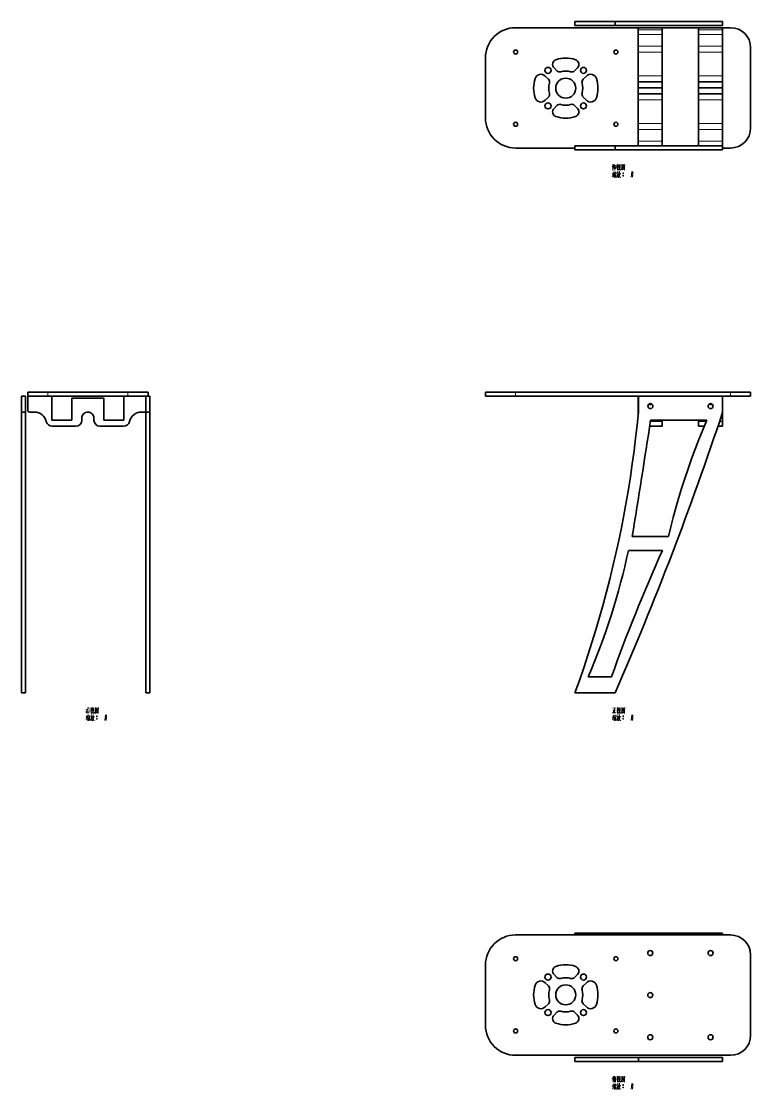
# Model space of a CAD drawing. Extents: x 132 to 1044, y 142 to 741.
# Drawn here: x 132 to 495, y 142 to 674 of the extents above; entities that cross this region are included whole.
import ezdxf

# ---------------------------------------------------------------- set-up
doc = ezdxf.new("R2010")
doc.units = 0

msp = doc.modelspace()

# ---------------------------------------------------------------- linework, layer by layer
at = {"color": 7, "lineweight": 35}
for p, q in [((378.17, 671.19), (485.32, 671.19)), ((407.78, 674.34), (427.78, 674.34)), ((407.78, 672.34), (427.78, 672.34)), ((481.38, 674.34), (427.78, 674.34)), ((481.38, 672.34), (427.78, 672.34)), ((495.32, 661.19), (495.32, 641.19)), ((495.32, 621.19), (495.32, 641.19)), ((378.17, 611.19), (407.78, 611.19)), ((407.78, 612.34), (427.78, 612.34)), ((407.78, 610.34), (427.78, 610.34)), ((481.38, 612.34), (427.78, 612.34)), ((481.38, 610.34), (427.78, 610.34)), ((144.98, 489.49), (164.98, 489.49)), ((144.98, 487.49), (164.98, 487.49)), ((184.98, 489.49), (164.98, 489.49)), ((184.98, 487.49), (164.98, 487.49)), ((378.17, 489.49), (485.32, 489.49)), ((378.17, 487.49), (439.38, 487.49)), ((439.38, 487.49), (481.38, 487.49)), ((131.83, 479.49), (131.83, 339.49)), ((133.83, 479.49), (133.83, 339.49)), ((193.83, 479.49), (193.83, 339.49)), ((195.83, 479.49), (195.83, 339.49)), ((445.49, 475.49), (473.49, 475.49)), ((407.78, 339.49), (427.78, 339.49)), ((378.17, 218.79), (485.32, 218.79)), ((439.38, 219.64), (407.78, 219.64)), ((439.38, 219.64), (481.38, 219.64)), ((495.32, 208.79), (495.32, 188.79)), ((495.32, 168.79), (495.32, 188.79)), ((378.17, 158.79), (485.32, 158.79)), ((439.38, 157.64), (407.78, 157.64)), ((439.38, 155.64), (407.78, 155.64)), ((439.38, 157.64), (481.38, 157.64)), ((439.38, 155.64), (481.38, 155.64))]:
    msp.add_line(p, q, dxfattribs=at)
at = {"color": 7, "lineweight": 35, "ltscale": 0.05}
for p, q in [((407.78, 672.34), (407.78, 674.34)), ((427.78, 672.34), (427.78, 674.34)), ((481.38, 672.34), (481.38, 674.34)), ((407.78, 610.34), (407.78, 612.34)), ((427.78, 610.34), (427.78, 612.34)), ((481.38, 610.34), (481.38, 612.34)), ((133.83, 487.49), (131.83, 487.49)), ((134.98, 487.49), (134.98, 489.49)), ((194.98, 487.49), (194.98, 489.49)), ((363.17, 487.49), (363.17, 489.49)), ((495.32, 487.49), (495.32, 489.49)), ((133.83, 479.49), (131.83, 479.49)), ((195.83, 479.49), (193.83, 479.49)), ((133.83, 339.49), (131.83, 339.49)), ((195.83, 339.49), (193.83, 339.49)), ((407.78, 157.64), (407.78, 155.64)), ((439.38, 157.64), (439.38, 155.64)), ((481.38, 157.64), (481.38, 155.64))]:
    msp.add_line(p, q, dxfattribs=at)
at = {"color": 7, "lineweight": 35, "ltscale": 0.3}
for p, q in [((451.29, 671.19), (439.29, 671.19)), ((481.36, 671.19), (469.36, 671.19)), ((451.29, 644.21), (439.29, 644.21)), ((451.29, 641.19), (439.29, 641.19)), ((481.36, 644.21), (469.36, 644.21)), ((481.36, 641.19), (469.36, 641.19)), ((451.29, 638.16), (439.29, 638.16)), ((481.36, 638.16), (469.36, 638.16)), ((146.98, 475.49), (146.98, 487.49)), ((182.98, 475.49), (182.98, 487.49)), ((451.29, 218.79), (439.29, 218.79)), ((481.36, 218.79), (469.36, 218.79))]:
    msp.add_line(p, q, dxfattribs=at)
at = {"color": 7, "lineweight": 35, "ltscale": 0.025}
for p, q in [((439.29, 671.19), (439.29, 670.19)), ((451.29, 671.19), (451.29, 670.19)), ((469.36, 671.19), (469.36, 670.19)), ((481.36, 671.19), (481.36, 670.19)), ((439.29, 480.49), (439.29, 479.49)), ((161.96, 475.49), (161.96, 476.49)), ((168.01, 475.49), (168.01, 476.49))]:
    msp.add_line(p, q, dxfattribs=at)
at = {"color": 7, "lineweight": 13, "ltscale": 0.3}
for p, q in [((451.29, 670.19), (439.29, 670.19)), ((451.29, 667.77), (439.29, 667.77)), ((481.36, 670.19), (469.36, 670.19)), ((481.36, 667.77), (469.36, 667.77)), ((451.29, 661.92), (439.29, 661.92)), ((481.36, 661.92), (469.36, 661.92)), ((451.29, 659), (439.29, 659)), ((481.36, 659), (469.36, 659)), ((451.29, 647.19), (439.29, 647.19)), ((481.36, 647.19), (469.36, 647.19)), ((451.29, 635.19), (439.29, 635.19)), ((481.36, 635.19), (469.36, 635.19)), ((451.29, 623.37), (439.29, 623.37)), ((481.36, 623.37), (469.36, 623.37)), ((451.29, 620.45), (439.29, 620.45)), ((481.36, 620.45), (469.36, 620.45)), ((451.29, 614.6), (439.29, 614.6)), ((481.36, 614.6), (469.36, 614.6))]:
    msp.add_line(p, q, dxfattribs=at)
at = {"color": 7, "lineweight": 35, "ltscale": 0.060306}
for p, q in [((439.29, 670.19), (439.29, 667.77)), ((451.29, 670.19), (451.29, 667.77)), ((469.36, 670.19), (469.36, 667.77)), ((481.36, 670.19), (481.36, 667.77)), ((481.36, 612.19), (481.36, 614.6))]:
    msp.add_line(p, q, dxfattribs=at)
at = {"color": 7, "lineweight": 35, "ltscale": 0.146248}
for p, q in [((439.29, 667.77), (439.29, 661.92)), ((451.29, 667.77), (451.29, 661.92)), ((469.36, 667.77), (469.36, 661.92)), ((481.36, 667.77), (481.36, 661.92))]:
    msp.add_line(p, q, dxfattribs=at)
at = {"color": 7, "lineweight": 35, "ltscale": 0.073125}
for p, q in [((439.29, 661.92), (439.29, 659)), ((451.29, 661.92), (451.29, 659)), ((469.36, 661.92), (469.36, 659)), ((481.36, 661.92), (481.36, 659)), ((439.29, 623.37), (439.29, 620.45)), ((451.29, 623.37), (451.29, 620.45)), ((469.36, 623.37), (469.36, 620.45)), ((481.36, 623.37), (481.36, 620.45))]:
    msp.add_line(p, q, dxfattribs=at)
at = {"color": 7, "lineweight": 35, "ltscale": 0.375}
for p, q in [((363.17, 656.19), (363.17, 641.19)), ((363.17, 626.19), (363.17, 641.19)), ((378.17, 489.49), (363.17, 489.49)), ((378.17, 487.49), (363.17, 487.49)), ((363.17, 203.79), (363.17, 188.79)), ((363.17, 173.79), (363.17, 188.79))]:
    msp.add_line(p, q, dxfattribs=at)
at = {"color": 7, "lineweight": 35, "ltscale": 0.295317}
for p, q in [((439.29, 647.19), (439.29, 659)), ((451.29, 647.19), (451.29, 659)), ((469.36, 647.19), (469.36, 659)), ((481.36, 647.19), (481.36, 659)), ((439.29, 635.19), (439.29, 623.37)), ((451.29, 635.19), (451.29, 623.37)), ((469.36, 635.19), (469.36, 623.37)), ((481.36, 635.19), (481.36, 623.37))]:
    msp.add_line(p, q, dxfattribs=at)
at = {"color": 7, "lineweight": 35, "ltscale": 0.049798}
for p, q in [((398.76, 649.68), (397.35, 651.09)), ((397.35, 630.97), (398.76, 632.38))]:
    msp.add_line(p, q, dxfattribs=at)
at = {"color": 7, "lineweight": 35, "ltscale": 0.049797}
for p, q in [((408.98, 651.09), (407.58, 649.68)), ((407.58, 632.38), (408.98, 630.97)), ((397.35, 199.01), (398.76, 197.6)), ((398.76, 180.3), (397.35, 178.89))]:
    msp.add_line(p, q, dxfattribs=at)
at = {"color": 7, "lineweight": 35, "ltscale": 0.057486}
for p, q in [((392.89, 647.06), (394.52, 645.44)), ((394.52, 636.62), (392.89, 635)), ((394.52, 193.36), (392.89, 194.98)), ((392.89, 182.91), (394.52, 184.54))]:
    msp.add_line(p, q, dxfattribs=at)
at = {"color": 7, "lineweight": 35, "ltscale": 0.057487}
for p, q in [((411.82, 645.44), (413.44, 647.06)), ((413.44, 635), (411.82, 636.62)), ((413.44, 194.98), (411.82, 193.36)), ((411.82, 184.54), (413.44, 182.91))]:
    msp.add_line(p, q, dxfattribs=at)
at = {"color": 7, "lineweight": 35, "ltscale": 0.074442}
for p, q in [((439.29, 647.19), (439.29, 644.21)), ((451.29, 647.19), (451.29, 644.21)), ((469.36, 647.19), (469.36, 644.21)), ((481.36, 647.19), (481.36, 644.21))]:
    msp.add_line(p, q, dxfattribs=at)
at = {"color": 7, "lineweight": 35, "ltscale": 0.075563}
for p, q in [((439.29, 644.21), (439.29, 641.19)), ((439.29, 641.19), (439.29, 638.16)), ((451.29, 644.21), (451.29, 641.19)), ((451.29, 641.19), (451.29, 638.16)), ((469.36, 644.21), (469.36, 641.19)), ((469.36, 641.19), (469.36, 638.16)), ((481.36, 644.21), (481.36, 641.19)), ((481.36, 641.19), (481.36, 638.16))]:
    msp.add_line(p, q, dxfattribs=at)
at = {"color": 7, "lineweight": 35, "ltscale": 0.07444}
for p, q in [((439.29, 638.16), (439.29, 635.19)), ((451.29, 638.16), (451.29, 635.19)), ((469.36, 638.16), (469.36, 635.19)), ((481.36, 638.16), (481.36, 635.19))]:
    msp.add_line(p, q, dxfattribs=at)
at = {"color": 7, "lineweight": 35, "ltscale": 0.146249}
for p, q in [((439.29, 620.45), (439.29, 614.6)), ((451.29, 620.45), (451.29, 614.6)), ((469.36, 620.45), (469.36, 614.6)), ((481.36, 620.45), (481.36, 614.6))]:
    msp.add_line(p, q, dxfattribs=at)
at = {"color": 7, "lineweight": 35, "ltscale": 0.056537}
for p, q in [((439.29, 612.34), (439.29, 614.6)), ((451.29, 612.34), (451.29, 614.6)), ((469.36, 612.34), (469.36, 614.6))]:
    msp.add_line(p, q, dxfattribs=at)
at = {"color": 7, "lineweight": 35, "ltscale": 0.098621}
for p, q in [((481.38, 611.19), (485.32, 611.19)), ((481.38, 487.49), (485.32, 487.49))]:
    msp.add_line(p, q, dxfattribs=at)
at = {"color": 7, "lineweight": 35, "ltscale": 0.2}
for p, q in [((131.83, 487.49), (131.83, 479.49)), ((133.83, 487.49), (133.83, 479.49)), ((156.98, 486.49), (164.98, 486.49)), ((172.98, 486.49), (164.98, 486.49)), ((193.83, 487.49), (193.83, 479.49)), ((195.83, 487.49), (195.83, 479.49)), ((439.38, 479.49), (439.38, 487.49)), ((481.38, 487.49), (481.38, 479.49))]:
    msp.add_line(p, q, dxfattribs=at)
at = {"color": 7, "lineweight": 35, "ltscale": 0.25}
for p, q in [((144.98, 489.49), (134.98, 489.49)), ((144.98, 487.49), (134.98, 487.49)), ((194.98, 489.49), (184.98, 489.49)), ((194.98, 487.49), (184.98, 487.49)), ((495.32, 489.49), (485.32, 489.49)), ((495.32, 487.49), (485.32, 487.49)), ((146.98, 475.49), (156.98, 475.49)), ((182.98, 475.49), (172.98, 475.49))]:
    msp.add_line(p, q, dxfattribs=at)
at = {"color": 7, "lineweight": 35, "ltscale": 0.175}
for p, q in [((134.98, 487.49), (134.98, 480.49)), ((439.29, 487.49), (439.29, 480.49))]:
    msp.add_line(p, q, dxfattribs=at)
at = {"color": 7, "lineweight": 13, "ltscale": 0.05}
for p, q in [((144.98, 487.49), (144.98, 489.49)), ((184.98, 487.49), (184.98, 489.49)), ((378.17, 487.49), (378.17, 489.49)), ((485.32, 487.49), (485.32, 489.49))]:
    msp.add_line(p, q, dxfattribs=at)
at = {"color": 7, "lineweight": 35, "ltscale": 0.275}
for p, q in [((156.98, 486.49), (156.98, 475.49)), ((172.98, 486.49), (172.98, 475.49))]:
    msp.add_line(p, q, dxfattribs=at)
at = {"color": 7, "lineweight": 35, "ltscale": 0.021232}
for p, q in [((195.83, 487.49), (194.98, 487.49)), ((439.38, 219.64), (439.38, 218.79)), ((481.38, 219.64), (481.38, 218.79))]:
    msp.add_line(p, q, dxfattribs=at)
at = {"color": 7, "lineweight": 35, "ltscale": 0.002195}
for p, q in [((439.38, 487.49), (439.29, 487.49)), ((439.38, 479.49), (439.29, 479.49))]:
    msp.add_line(p, q, dxfattribs=at)
at = {"color": 7, "lineweight": 35, "ltscale": 0.060305}
msp.add_line((135.98, 479.49), (138.4, 479.49), dxfattribs=at)
at = {"color": 7, "lineweight": 35, "ltscale": 0.056538}
msp.add_line((193.83, 479.49), (191.57, 479.49), dxfattribs=at)
at = {"color": 7, "lineweight": 13, "ltscale": 0.002195}
msp.add_line((439.38, 480.49), (439.29, 480.49), dxfattribs=at)
at = {"color": 7, "lineweight": 35, "ltscale": 0.023141}
msp.add_line((439.29, 479.49), (439.29, 478.56), dxfattribs=at)
at = {"color": 7, "lineweight": 35, "ltscale": 0.115238}
msp.add_line((481.36, 479.43), (481.36, 474.82), dxfattribs=at)
at = {"color": 7, "lineweight": 13, "ltscale": 0.147729}
msp.add_line((451.29, 474.82), (445.38, 474.82), dxfattribs=at)
at = {"color": 7, "lineweight": 35, "ltscale": 0.016663}
for p, q in [((451.29, 475.49), (451.29, 474.82)), ((469.36, 475.49), (469.36, 474.82))]:
    msp.add_line(p, q, dxfattribs=at)
at = {"color": 7, "lineweight": 35, "ltscale": 0.058331}
for p, q in [((451.29, 474.82), (451.29, 472.49)), ((469.36, 474.82), (469.36, 472.49)), ((481.36, 474.82), (481.36, 472.49))]:
    msp.add_line(p, q, dxfattribs=at)
at = {"color": 7, "lineweight": 13, "ltscale": 0.096013}
msp.add_line((473.2, 474.82), (469.36, 474.82), dxfattribs=at)
at = {"color": 7, "lineweight": 13, "ltscale": 0.038433}
msp.add_line((481.36, 474.82), (479.82, 474.82), dxfattribs=at)
at = {"color": 7, "lineweight": 35, "ltscale": 0.295318}
for p, q in [((158.98, 472.49), (147.17, 472.49)), ((170.98, 472.49), (182.8, 472.49))]:
    msp.add_line(p, q, dxfattribs=at)
at = {"color": 7, "lineweight": 35, "ltscale": 0.15676}
msp.add_line((451.29, 472.49), (445.02, 472.49), dxfattribs=at)
at = {"color": 7, "lineweight": 35, "ltscale": 0.071286}
msp.add_line((472.21, 472.49), (469.36, 472.49), dxfattribs=at)
at = {"color": 7, "lineweight": 35, "ltscale": 0.058052}
msp.add_line((481.36, 472.49), (479.04, 472.49), dxfattribs=at)
at = {"color": 7, "lineweight": 35, "ltscale": 0.45}
msp.add_line((436.35, 417.49), (454.35, 417.49), dxfattribs=at)
at = {"color": 7, "lineweight": 35, "ltscale": 0.425}
msp.add_line((434.38, 410.49), (451.38, 410.49), dxfattribs=at)
at = {"color": 7, "lineweight": 35, "ltscale": 0.289577}
msp.add_line((414.41, 347.49), (426, 347.49), dxfattribs=at)
at = {"color": 7, "lineweight": 35, "ltscale": 0.021233}
msp.add_line((407.78, 219.64), (407.78, 218.79), dxfattribs=at)
at = {"color": 7, "lineweight": 35, "ltscale": 0.049796}
for p, q in [((407.58, 197.6), (408.98, 199.01)), ((408.98, 178.89), (407.58, 180.3))]:
    msp.add_line(p, q, dxfattribs=at)
at = {"color": 7, "lineweight": 13}
for points in [[(426.88, 603.09), (426.28, 601.8)], [(426.67, 600.05), (426.67, 601.27), (426.67, 602.53)], [(427.09, 602.39), (427.51, 602.92)], [(427.09, 602.53), (427.09, 600.96)], [(427.65, 602.57), (427.65, 601.27), (427.65, 599.94)], [(427.65, 602.36), (428.17, 602.43)], [(428.14, 600.96), (428.24, 602.67)], [(429.22, 602.39), (429.05, 601.9), (428.56, 601.17)], [(428.59, 602.18), (429.15, 602.25)], [(428.87, 603.06), (429.15, 602.64)], [(429.64, 603.02), (429.64, 601.34)], [(430.31, 602.85), (429.64, 602.78)], [(429.96, 602.43), (429.85, 601.38)], [(430.24, 601.27), (430.31, 602.95)], [(431.08, 603.06), (431.08, 601.59), (431.08, 600.08)], [(431.08, 603.02), (431.08, 601.62), (431.08, 600.22)], [(432.55, 602.88), (431.08, 602.74)], [(431.85, 602.6), (431.29, 601.8)], [(431.6, 602.04), (432.3, 601.31)], [(431.64, 602.25), (432.09, 602.32)], [(431.85, 601.83), (432.2, 602.46)], [(432.51, 600.26), (432.51, 601.62), (432.55, 603.02)], [(426.39, 596.86), (427.09, 597.25)], [(426.84, 598.3), (426.42, 598.16)], [(426.91, 599.31), (426.46, 598.23)], [(426.49, 597.53), (427.02, 597.7)], [(426.98, 598.54), (426.53, 597.53)], [(427.3, 598.02), (426.98, 597.53)], [(427.09, 600.96), (427.61, 601.48)], [(427.23, 599), (427.12, 598.44)], [(427.23, 598.86), (428.28, 599)], [(427.47, 598.58), (427.3, 598.02)], [(427.33, 598.09), (427.33, 596.37)], [(427.54, 598.3), (428.24, 598.4)], [(427.61, 599.49), (427.79, 599.1)], [(427.61, 597.88), (427.65, 596.48)], [(427.61, 597.77), (428.14, 597.84)], [(427.65, 597.21), (428.03, 597.28)], [(428.1, 596.72), (427.68, 596.65)], [(427.86, 598.33), (427.79, 597.77)], [(428.14, 600.96), (427.86, 601.31)], [(428.17, 597.95), (428.1, 596.55)], [(428.31, 599.1), (428.17, 598.65)], [(429.08, 598.72), (428.98, 597.81), (428.87, 597.39), (428.56, 596.51)], [(428.59, 598.65), (429.64, 598.79)], [(429.4, 598.23), (429.29, 597.39), (429.15, 596.55), (428.94, 596.83)], [(429.01, 598.05), (429.4, 598.12)], [(429.05, 601.9), (429.05, 600.12)], [(429.05, 601.73), (429.36, 601.41)], [(429.08, 599.56), (429.19, 599)], [(429.15, 600.12), (429.43, 600.4)], [(429.78, 596.97), (429.4, 596.44)], [(429.43, 600.4), (429.68, 600.75)], [(429.78, 598.23), (429.61, 597.67)], [(429.85, 601.38), (429.68, 600.75)], [(429.71, 597.98), (430.27, 596.55)], [(429.92, 598.86), (429.78, 598.23)], [(430.06, 597.6), (429.78, 596.97)], [(429.85, 598.47), (430.55, 598.61)], [(429.99, 599.59), (429.92, 598.86)], [(429.99, 600.4), (429.99, 601.48)], [(430.13, 600.29), (429.99, 600.4)], [(430.27, 598.54), (430.06, 597.6)], [(430.55, 600.29), (430.13, 600.29)], [(430.55, 600.92), (430.55, 600.29)], [(431.08, 600.33), (432.44, 600.43)], [(431.15, 601.13), (431.64, 601.55)], [(431.6, 600.96), (431.95, 600.57)], [(431.6, 598.68), (431.99, 598.68)], [(431.6, 597.42), (431.99, 597.42)], [(431.64, 601.55), (431.85, 601.83)], [(431.64, 598.79), (431.95, 598.79)], [(431.64, 598.54), (431.95, 598.54)], [(431.64, 597.53), (431.95, 597.53)], [(431.64, 597.28), (431.95, 597.28)], [(431.71, 601.34), (431.95, 601.06)], [(432.3, 601.31), (432.48, 601.34)], [(432.51, 600.15), (432.51, 600.26), (432.44, 600.43)], [(436.05, 599.42), (435.94, 598.02), (435.84, 596.62)], [(436.05, 598.68), (436.43, 598.68)], [(436.05, 597.42), (436.43, 597.42)], [(436.08, 598.79), (436.4, 598.79)], [(436.08, 598.54), (436.4, 598.54)], [(436.08, 597.53), (436.4, 597.53)], [(436.08, 597.28), (436.4, 597.28)], [(436.64, 599.42), (436.54, 598.02), (436.43, 596.62)], [(430.27, 596.55), (430.59, 596.55)], [(163.97, 329.72), (164.57, 330.67)], [(164.01, 331.26), (165.97, 331.47)], [(164.57, 330.67), (164.88, 331.33)], [(164.64, 330.74), (164.64, 329.16)], [(164.64, 330.42), (165.55, 330.53)], [(165.16, 332.31), (164.88, 331.33)], [(165.58, 330.63), (165.48, 329.55)], [(166.88, 331.54), (166.7, 331.05), (166.21, 330.32)], [(166.25, 331.33), (166.81, 331.4)], [(166.53, 332.21), (166.81, 331.79)], [(166.7, 331.05), (166.7, 329.27)], [(166.7, 330.88), (167.02, 330.56)], [(167.3, 332.17), (167.3, 330.49)], [(167.96, 332), (167.3, 331.93)], [(167.51, 330.53), (167.33, 329.9)], [(167.61, 331.58), (167.51, 330.53)], [(167.65, 329.55), (167.65, 330.63)], [(167.89, 330.42), (167.96, 332.1)], [(168.73, 332.21), (168.73, 330.74), (168.73, 329.23)], [(168.73, 332.17), (168.73, 330.77), (168.73, 329.37)], [(170.2, 332.03), (168.73, 331.89)], [(168.8, 330.28), (169.29, 330.7)], [(169.5, 331.75), (168.94, 330.95)], [(169.26, 331.19), (169.96, 330.46)], [(169.29, 331.4), (169.75, 331.47)], [(169.29, 330.7), (169.5, 330.98)], [(169.36, 330.49), (169.61, 330.21)], [(169.5, 330.98), (169.85, 331.61)], [(169.96, 330.46), (170.13, 330.49)], [(170.17, 329.41), (170.17, 330.77), (170.2, 332.17)], [(426.63, 331.93), (428.14, 332)], [(426.91, 331.12), (426.91, 329.55)], [(427.4, 331.93), (427.4, 330.77), (427.4, 329.58)], [(427.4, 330.81), (428.03, 330.88)], [(429.22, 331.54), (429.05, 331.05), (428.56, 330.32)], [(428.59, 331.33), (429.15, 331.4)], [(428.87, 332.21), (429.15, 331.79)], [(429.05, 331.05), (429.05, 329.27)], [(429.05, 330.88), (429.36, 330.56)], [(429.64, 332.17), (429.64, 330.49)], [(430.31, 332), (429.64, 331.93)], [(429.85, 330.53), (429.68, 329.9)], [(429.96, 331.58), (429.85, 330.53)], [(429.99, 329.55), (429.99, 330.63)], [(430.24, 330.42), (430.31, 332.1)], [(431.08, 332.21), (431.08, 330.74), (431.08, 329.23)], [(431.08, 332.17), (431.08, 330.77), (431.08, 329.37)], [(432.55, 332.03), (431.08, 331.89)], [(431.15, 330.28), (431.64, 330.7)], [(431.85, 331.75), (431.29, 330.95)], [(431.6, 331.19), (432.3, 330.46)], [(431.64, 331.4), (432.09, 331.47)], [(431.64, 330.7), (431.85, 330.98)], [(431.71, 330.49), (431.95, 330.21)], [(431.85, 330.98), (432.2, 331.61)], [(432.3, 330.46), (432.48, 330.49)], [(432.51, 329.41), (432.51, 330.77), (432.55, 332.17)], [(164.04, 326.01), (164.74, 326.4)], [(164.5, 327.45), (164.08, 327.31)], [(164.57, 328.46), (164.11, 327.38)], [(164.15, 326.68), (164.67, 326.85)], [(164.64, 327.69), (164.18, 326.68)], [(165.55, 329.55), (164.64, 329.44)], [(164.95, 327.17), (164.64, 326.68)], [(164.88, 328.15), (164.78, 327.59)], [(164.88, 328.01), (165.93, 328.15)], [(165.13, 327.73), (164.95, 327.17)], [(164.99, 327.24), (164.99, 325.52)], [(165.2, 327.45), (165.9, 327.55)], [(165.27, 328.64), (165.44, 328.25)], [(165.27, 327.03), (165.3, 325.63)], [(165.27, 326.92), (165.79, 326.99)], [(165.3, 326.36), (165.69, 326.43)], [(165.76, 325.87), (165.34, 325.8)], [(165.51, 327.48), (165.44, 326.92)], [(165.83, 327.1), (165.76, 325.7)], [(165.97, 328.25), (165.83, 327.8)], [(166.74, 327.87), (166.63, 326.96), (166.53, 326.54), (166.21, 325.66)], [(166.25, 327.8), (167.3, 327.94)], [(167.05, 327.38), (166.95, 326.54), (166.81, 325.7), (166.6, 325.98)], [(166.67, 327.2), (167.05, 327.27)], [(166.74, 328.71), (166.84, 328.15)], [(166.81, 329.27), (167.09, 329.55)], [(167.44, 326.12), (167.05, 325.59)], [(167.09, 329.55), (167.33, 329.9)], [(167.44, 327.38), (167.26, 326.82)], [(167.37, 327.13), (167.93, 325.7)], [(167.58, 328.01), (167.44, 327.38)], [(167.72, 326.75), (167.44, 326.12)], [(167.51, 327.62), (168.21, 327.76)], [(167.65, 328.74), (167.58, 328.01)], [(167.79, 329.44), (167.65, 329.55)], [(167.93, 327.69), (167.72, 326.75)], [(168.21, 329.44), (167.79, 329.44)], [(167.93, 325.7), (168.24, 325.7)], [(168.21, 330.07), (168.21, 329.44)], [(168.73, 329.48), (170.1, 329.58)], [(169.26, 330.11), (169.61, 329.72)], [(169.26, 327.83), (169.64, 327.83)], [(169.26, 326.57), (169.64, 326.57)], [(169.29, 327.94), (169.61, 327.94)], [(169.29, 327.69), (169.61, 327.69)], [(169.29, 326.68), (169.61, 326.68)], [(169.29, 326.43), (169.61, 326.43)], [(170.17, 329.3), (170.17, 329.41), (170.1, 329.58)], [(173.7, 328.57), (173.6, 327.17), (173.49, 325.77)], [(173.7, 327.83), (174.09, 327.83)], [(173.7, 326.57), (174.09, 326.57)], [(173.74, 327.94), (174.05, 327.94)], [(173.74, 327.69), (174.05, 327.69)], [(173.74, 326.68), (174.05, 326.68)], [(173.74, 326.43), (174.05, 326.43)], [(174.3, 328.57), (174.19, 327.17), (174.09, 325.77)], [(426.35, 329.51), (428.31, 329.62)], [(426.39, 326.01), (427.09, 326.4)], [(426.84, 327.45), (426.42, 327.31)], [(426.91, 328.46), (426.46, 327.38)], [(426.49, 326.68), (427.02, 326.85)], [(426.98, 327.69), (426.53, 326.68)], [(427.3, 327.17), (426.98, 326.68)], [(427.23, 328.15), (427.12, 327.59)], [(427.23, 328.01), (428.28, 328.15)], [(427.47, 327.73), (427.3, 327.17)], [(427.33, 327.24), (427.33, 325.52)], [(427.54, 327.45), (428.24, 327.55)], [(427.61, 328.64), (427.79, 328.25)], [(427.61, 327.03), (427.65, 325.63)], [(427.61, 326.92), (428.14, 326.99)], [(427.65, 326.36), (428.03, 326.43)], [(428.1, 325.87), (427.68, 325.8)], [(427.86, 327.48), (427.79, 326.92)], [(428.17, 327.1), (428.1, 325.7)], [(428.31, 328.25), (428.17, 327.8)], [(429.08, 327.87), (428.98, 326.96), (428.87, 326.54), (428.56, 325.66)], [(428.59, 327.8), (429.64, 327.94)], [(429.4, 327.38), (429.29, 326.54), (429.15, 325.7), (428.94, 325.98)], [(429.01, 327.2), (429.4, 327.27)], [(429.08, 328.71), (429.19, 328.15)], [(429.15, 329.27), (429.43, 329.55)], [(429.78, 326.12), (429.4, 325.59)], [(429.43, 329.55), (429.68, 329.9)], [(429.78, 327.38), (429.61, 326.82)], [(429.71, 327.13), (430.27, 325.7)], [(429.92, 328.01), (429.78, 327.38)], [(430.06, 326.75), (429.78, 326.12)], [(429.85, 327.62), (430.55, 327.76)], [(429.99, 328.74), (429.92, 328.01)], [(430.13, 329.44), (429.99, 329.55)], [(430.27, 327.69), (430.06, 326.75)], [(430.55, 329.44), (430.13, 329.44)], [(430.27, 325.7), (430.59, 325.7)], [(430.55, 330.07), (430.55, 329.44)], [(431.08, 329.48), (432.44, 329.58)], [(431.6, 330.11), (431.95, 329.72)], [(431.6, 327.83), (431.99, 327.83)], [(431.6, 326.57), (431.99, 326.57)], [(431.64, 327.94), (431.95, 327.94)], [(431.64, 327.69), (431.95, 327.69)], [(431.64, 326.68), (431.95, 326.68)], [(431.64, 326.43), (431.95, 326.43)], [(432.51, 329.3), (432.51, 329.41), (432.44, 329.58)], [(436.05, 328.57), (435.94, 327.17), (435.84, 325.77)], [(436.05, 327.83), (436.43, 327.83)], [(436.05, 326.57), (436.43, 326.57)], [(436.08, 327.94), (436.4, 327.94)], [(436.08, 327.69), (436.4, 327.69)], [(436.08, 326.68), (436.4, 326.68)], [(436.08, 326.43), (436.4, 326.43)], [(436.64, 328.57), (436.54, 327.17), (436.43, 325.77)], [(426.98, 148.47), (426.28, 146.86)], [(426.91, 144.62), (426.46, 143.53)], [(426.98, 143.85), (426.53, 142.83)], [(426.74, 147.8), (426.74, 146.58), (426.74, 145.32)], [(427.02, 146.05), (426.84, 145.42)], [(427.12, 146.68), (427.02, 146.05)], [(427.16, 147.98), (427.12, 146.68)], [(427.23, 144.3), (427.12, 143.74)], [(427.16, 147.73), (428.28, 147.91)], [(427.44, 147.1), (427.19, 146.65)], [(427.23, 144.16), (428.28, 144.3)], [(427.47, 143.88), (427.3, 143.32)], [(427.54, 147.63), (427.44, 147.1)], [(427.44, 147.1), (427.44, 145.35)], [(427.54, 148.43), (427.75, 147.94)], [(427.54, 146.93), (428.35, 147.07)], [(427.61, 146.68), (427.75, 146.26)], [(427.61, 144.79), (427.79, 144.41)], [(428, 145.32), (427.72, 145.77)], [(428, 147.73), (428, 146.54), (428, 145.32)], [(428.31, 144.41), (428.17, 143.95)], [(429.22, 147.7), (429.05, 147.21), (428.56, 146.47)], [(429.08, 144.02), (428.98, 143.11), (428.87, 142.69), (428.56, 141.82)], [(428.59, 147.49), (429.15, 147.56)], [(428.59, 143.95), (429.64, 144.09)], [(428.87, 148.36), (429.15, 147.94)], [(429.05, 147.21), (429.05, 145.42)], [(429.05, 147.03), (429.36, 146.72)], [(429.08, 144.86), (429.19, 144.3)], [(429.15, 145.42), (429.43, 145.7)], [(429.43, 145.7), (429.68, 146.05)], [(429.64, 148.33), (429.64, 146.65)], [(430.31, 148.15), (429.64, 148.08)], [(429.85, 146.68), (429.68, 146.05)], [(429.92, 144.16), (429.78, 143.53)], [(429.96, 147.73), (429.85, 146.68)], [(429.85, 143.78), (430.55, 143.92)], [(429.99, 144.9), (429.92, 144.16)], [(429.99, 145.7), (429.99, 146.79)], [(430.13, 145.6), (429.99, 145.7)], [(430.27, 143.85), (430.06, 142.9)], [(430.55, 145.6), (430.13, 145.6)], [(430.24, 146.58), (430.31, 148.26)], [(430.55, 146.23), (430.55, 145.6)], [(431.08, 148.36), (431.08, 146.89), (431.08, 145.39)], [(431.08, 148.33), (431.08, 146.93), (431.08, 145.53)], [(432.55, 148.19), (431.08, 148.05)], [(431.08, 145.63), (432.44, 145.74)], [(431.15, 146.44), (431.64, 146.86)], [(431.85, 147.91), (431.29, 147.1)], [(431.6, 147.35), (432.3, 146.61)], [(431.6, 146.26), (431.95, 145.88)], [(431.6, 143.99), (431.99, 143.99)], [(431.64, 147.56), (432.09, 147.63)], [(431.64, 146.86), (431.85, 147.14)], [(431.64, 144.09), (431.95, 144.09)], [(431.64, 143.85), (431.95, 143.85)], [(431.71, 146.65), (431.95, 146.37)], [(431.85, 147.14), (432.2, 147.77)], [(432.3, 146.61), (432.48, 146.65)], [(432.51, 145.46), (432.51, 145.56), (432.44, 145.74)], [(432.51, 145.56), (432.51, 146.93), (432.55, 148.33)], [(436.05, 144.72), (435.94, 143.32), (435.84, 141.92)], [(436.05, 143.99), (436.43, 143.99)], [(436.08, 144.09), (436.4, 144.09)], [(436.08, 143.85), (436.4, 143.85)], [(436.64, 144.72), (436.54, 143.32), (436.43, 141.92)], [(426.39, 142.17), (427.09, 142.55)], [(426.84, 143.6), (426.42, 143.46)], [(426.49, 142.83), (427.02, 143.01)], [(427.3, 143.32), (426.98, 142.83)], [(427.33, 143.39), (427.33, 141.68)], [(427.54, 143.6), (428.24, 143.71)], [(427.61, 143.18), (427.65, 141.78)], [(427.61, 143.08), (428.14, 143.15)], [(427.65, 142.52), (428.03, 142.59)], [(428.1, 142.03), (427.68, 141.96)], [(427.86, 143.64), (427.79, 143.08)], [(428.17, 143.25), (428.1, 141.85)], [(429.4, 143.53), (429.29, 142.69), (429.15, 141.85), (428.94, 142.13)], [(429.01, 143.36), (429.4, 143.43)], [(429.78, 142.27), (429.4, 141.75)], [(429.78, 143.53), (429.61, 142.97)], [(429.71, 143.29), (430.27, 141.85)], [(430.06, 142.9), (429.78, 142.27)], [(430.27, 141.85), (430.59, 141.85)], [(431.6, 142.73), (431.99, 142.73)], [(431.64, 142.83), (431.95, 142.83)], [(431.64, 142.59), (431.95, 142.59)], [(436.05, 142.73), (436.43, 142.73)], [(436.08, 142.83), (436.4, 142.83)], [(436.08, 142.59), (436.4, 142.59)]]:
    msp.add_lwpolyline(points, dxfattribs=at)
for points in [[(431.71, 598.47), (431.88, 598.47), (431.99, 598.58), (431.99, 598.75), (431.88, 598.86), (431.71, 598.86), (431.6, 598.75), (431.6, 598.58)], [(431.71, 597.21), (431.88, 597.21), (431.99, 597.32), (431.99, 597.49), (431.88, 597.6), (431.71, 597.6), (431.6, 597.49), (431.6, 597.32)], [(436.15, 598.47), (436.33, 598.47), (436.43, 598.58), (436.43, 598.75), (436.33, 598.86), (436.15, 598.86), (436.05, 598.75), (436.05, 598.58)], [(436.15, 597.21), (436.33, 597.21), (436.43, 597.32), (436.43, 597.49), (436.33, 597.6), (436.15, 597.6), (436.05, 597.49), (436.05, 597.32)], [(169.36, 327.62), (169.54, 327.62), (169.64, 327.73), (169.64, 327.9), (169.54, 328.01), (169.36, 328.01), (169.26, 327.9), (169.26, 327.73)], [(169.36, 326.36), (169.54, 326.36), (169.64, 326.47), (169.64, 326.64), (169.54, 326.75), (169.36, 326.75), (169.26, 326.64), (169.26, 326.47)], [(173.81, 327.62), (173.98, 327.62), (174.09, 327.73), (174.09, 327.9), (173.98, 328.01), (173.81, 328.01), (173.7, 327.9), (173.7, 327.73)], [(173.81, 326.36), (173.98, 326.36), (174.09, 326.47), (174.09, 326.64), (173.98, 326.75), (173.81, 326.75), (173.7, 326.64), (173.7, 326.47)], [(431.71, 327.62), (431.88, 327.62), (431.99, 327.73), (431.99, 327.9), (431.88, 328.01), (431.71, 328.01), (431.6, 327.9), (431.6, 327.73)], [(431.71, 326.36), (431.88, 326.36), (431.99, 326.47), (431.99, 326.64), (431.88, 326.75), (431.71, 326.75), (431.6, 326.64), (431.6, 326.47)], [(436.15, 327.62), (436.33, 327.62), (436.43, 327.73), (436.43, 327.9), (436.33, 328.01), (436.15, 328.01), (436.05, 327.9), (436.05, 327.73)], [(436.15, 326.36), (436.33, 326.36), (436.43, 326.47), (436.43, 326.64), (436.33, 326.75), (436.15, 326.75), (436.05, 326.64), (436.05, 326.47)], [(431.71, 143.78), (431.88, 143.78), (431.99, 143.88), (431.99, 144.06), (431.88, 144.16), (431.71, 144.16), (431.6, 144.06), (431.6, 143.88)], [(436.15, 143.78), (436.33, 143.78), (436.43, 143.88), (436.43, 144.06), (436.33, 144.16), (436.15, 144.16), (436.05, 144.06), (436.05, 143.88)], [(431.71, 142.52), (431.88, 142.52), (431.99, 142.62), (431.99, 142.8), (431.88, 142.9), (431.71, 142.9), (431.6, 142.8), (431.6, 142.62)], [(436.15, 142.52), (436.33, 142.52), (436.43, 142.62), (436.43, 142.8), (436.33, 142.9), (436.15, 142.9), (436.05, 142.8), (436.05, 142.62)]]:
    msp.add_lwpolyline(points, close=True, dxfattribs=at)
at = {"color": 7, "lineweight": 35}
for points in [[(439.38, 479.49), (438.73, 473.02), (438, 466.56), (437.21, 460.12), (436.34, 453.7), (435.4, 447.29), (434.38, 440.9), (433.29, 434.52), (432.13, 428.16), (430.9, 421.82), (429.59, 415.49), (428.19, 409.06), (426.71, 402.66), (425.16, 396.27), (423.53, 389.89), (421.82, 383.53), (420.04, 377.19), (418.19, 370.87), (416.25, 364.56), (414.25, 358.27), (412.17, 351.99), (410.01, 345.73), (407.78, 339.49)], [(473.49, 475.49), (471.46, 470.69), (469.52, 465.88), (467.64, 461.04), (465.84, 456.17), (464.11, 451.29), (462.46, 446.38), (460.88, 441.44), (459.38, 436.49), (458.02, 431.77), (456.73, 427.03), (455.51, 422.27), (454.35, 417.49)]]:
    msp.add_lwpolyline(points, dxfattribs=at)
for centre, radius in [((378.17, 659.03), 1), ((428.17, 659.03), 1), ((394.33, 649.87), 1.5), ((412.01, 649.87), 1.5), ((403.17, 641.03), 5), ((394.33, 632.19), 1.5), ((412.01, 632.19), 1.5), ((378.17, 623.03), 1), ((428.17, 623.03), 1), ((445.38, 482.49), 1.25), ((475.38, 482.49), 1.25), ((378.17, 206.95), 1), ((428.17, 206.95), 1), ((445.29, 209.79), 1.25), ((475.36, 209.79), 1.25), ((394.33, 197.79), 1.5), ((412.01, 197.79), 1.5), ((403.17, 188.95), 5), ((445.29, 188.79), 1.25), ((394.33, 180.11), 1.5), ((412.01, 180.11), 1.5), ((378.17, 170.95), 1), ((428.17, 170.95), 1), ((445.29, 167.79), 1.25), ((475.36, 167.79), 1.25)]:
    msp.add_circle(centre, radius, dxfattribs=at)
for centre, radius, start, end in [((378.17, 656.19), 15, 90, 180), ((485.32, 661.19), 10, 360, 90), ((399.12, 652.86), 2.5, 108.8961, 225), ((403.17, 641.03), 15, 71.1039, 108.8961), ((407.22, 652.86), 2.5, 315, 71.1039), ((403.17, 641.03), 16, 162.4864, 197.5136), ((390.77, 644.94), 3, 45, 162.4864), ((393.1, 644.02), 2, 343.4369, 45), ((400.17, 651.09), 2, 225, 286.5631), ((403.17, 641.03), 8.5, 73.4369, 106.5631), ((406.16, 651.09), 2, 253.4369, 315), ((413.23, 644.02), 2, 135, 196.5631), ((415.56, 644.94), 3, 17.5136, 135), ((403.17, 641.03), 16, 342.4864, 17.5136), ((403.17, 641.03), 8.5, 163.4369, 196.5631), ((403.17, 641.03), 8.5, 343.4369, 16.5631), ((390.77, 637.12), 3, 197.5136, 315), ((393.1, 638.04), 2, 315, 16.5631), ((413.23, 638.04), 2, 163.4369, 225), ((415.56, 637.12), 3, 225, 342.4864), ((399.12, 629.2), 2.5, 135, 251.1039), ((400.17, 630.97), 2, 73.4369, 135), ((403.17, 641.03), 8.5, 253.4369, 286.5631), ((406.16, 630.97), 2, 45, 106.5631), ((407.22, 629.2), 2.5, 288.8961, 45), ((378.17, 626.19), 15, 180, 270), ((403.17, 641.03), 15, 251.1039, 288.8961), ((485.32, 621.19), 10, 270, 360), ((135.98, 480.49), 1, 180, 270), ((138.4, 473.49), 6, 12.8407, 90), ((164.96, 476.49), 3, 89.5697, 180), ((165.01, 476.49), 3, 0, 90.4303), ((191.57, 473.49), 6, 90, 167.1593), ((-1102.84, 1005.79), 1669.36, 336.47577, 341.62275), ((445.29, 484.49), 1.25, 235.7175, 309.3099), ((475.36, 484.49), 1.25, 233.727, 307.4586), ((147.17, 475.49), 3, 192.8407, 270), ((158.96, 475.49), 3, 270.4277, 360), ((171.01, 475.49), 3, 180, 269.5723), ((182.8, 475.49), 3, 270, 347.1593), ((-9801.78, 2059.89), 10369.03, 350.886265, 351.210705), ((95.69, 483.17), 346.4, 336.9414, 347.8891), ((1185.99, 77.9), 806.39, 155.6416, 160.46898), ((378.17, 203.79), 15, 90, 180), ((485.32, 208.79), 10, 0, 90), ((445.29, 209.79), 1.25, 315, 135), ((475.36, 209.79), 1.25, 315, 135), ((399.12, 200.77), 2.5, 108.8961, 225), ((403.17, 188.95), 15, 71.1039, 108.8961), ((407.22, 200.77), 2.5, 315, 71.1039), ((400.17, 199.01), 2, 225, 286.5631), ((403.17, 188.95), 8.5, 73.4369, 106.5631), ((406.16, 199.01), 2, 253.4369, 315), ((403.17, 188.95), 16, 162.4864, 197.5136), ((390.77, 192.86), 3, 45, 162.4864), ((393.1, 191.94), 2, 343.4369, 45), ((413.23, 191.94), 2, 135, 196.5631), ((415.56, 192.86), 3, 17.5136, 135), ((403.17, 188.95), 16, 342.4864, 17.5136), ((393.1, 185.95), 2, 315, 16.5631), ((403.17, 188.95), 8.5, 163.4369, 196.5631), ((413.23, 185.95), 2, 163.4369, 225), ((403.17, 188.95), 8.5, 343.4369, 16.5631), ((390.77, 185.04), 3, 197.5136, 315), ((415.56, 185.04), 3, 225, 342.4864), ((399.12, 177.12), 2.5, 135, 251.1039), ((400.17, 178.88), 2, 73.4369, 135), ((403.17, 188.95), 8.5, 253.4369, 286.5631), ((406.16, 178.88), 2, 45, 106.5631), ((407.22, 177.12), 2.5, 288.8961, 45), ((378.17, 173.79), 15, 180, 270), ((403.17, 188.95), 15, 251.1039, 288.8961), ((445.29, 167.79), 1.25, 315, 135), ((475.36, 167.79), 1.25, 315, 135), ((485.32, 168.79), 10, 270, 0)]:
    msp.add_arc(centre, radius, start, end, dxfattribs=at)

doc.saveas('drawing.dxf')
